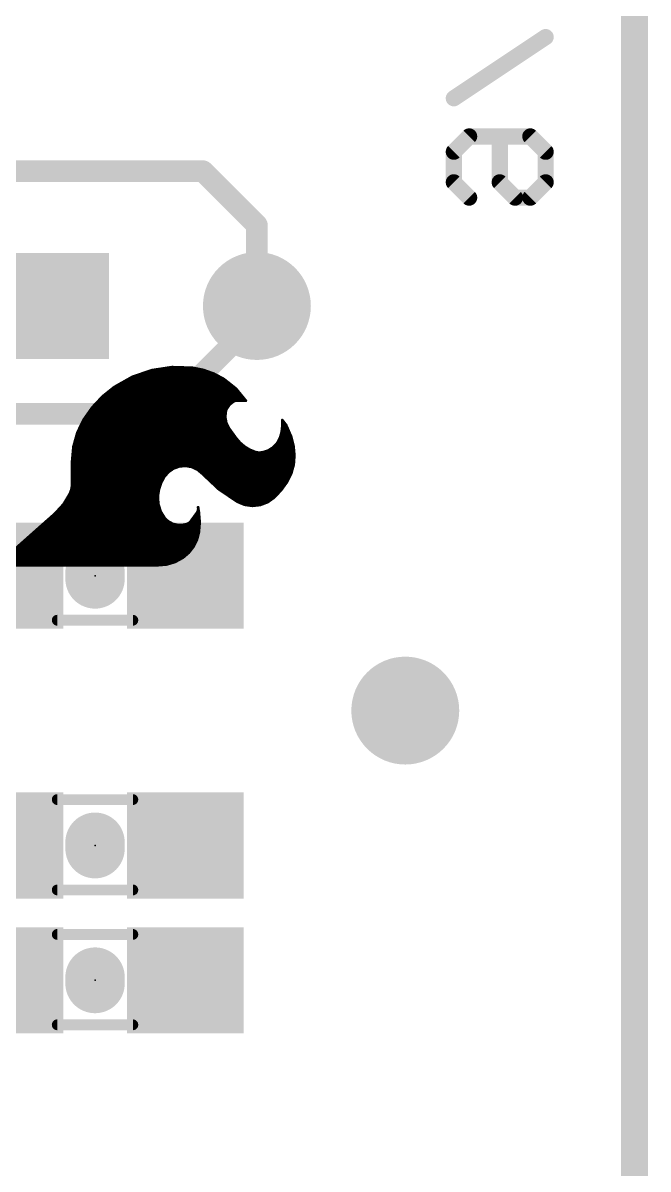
# Model space of a CAD drawing. Extents: x -3.8 to 20.4, y -39.4 to 28.1.
# Drawn here: x 14.56 to 20.45, y 7.11 to 17.91 of the extents above; entities that cross this region are included whole.
import ezdxf

# ---------------------------------------------------------------- set-up
doc = ezdxf.new("R2010")
doc.units = 0
for name, color, linetype in [('1', 12, 'CONTINUOUS'), ('16', 132, 'CONTINUOUS'), ('18', 110, 'CONTINUOUS'), ('20', 53, 'CONTINUOUS'), ('21', 41, 'CONTINUOUS'), ('22', 40, 'CONTINUOUS'), ('23', 53, 'CONTINUOUS'), ('51', 53, 'CONTINUOUS')]:
    doc.layers.add(name, color=color, linetype=linetype)

# ---------------------------------------------------------------- blocks, each defined once
blk = doc.blocks.new('RECT')
blk.add_solid([(-0.5, -0.5), (0.5, -0.5), (-0.5, 0.5), (0.5, 0.5)])
blk = doc.blocks.new('ROUNDV')
at = {"const_width": 0.5}
blk.add_lwpolyline([(0, -0.25, 1), (0, 0.25, 1), (0, -0.25)], format="xyb", dxfattribs=at)

msp = doc.modelspace()

# ---------------------------------------------------------------- linework, layer by layer
at = {"layer": '1'}
for points, const_width in [([(20.32, 27.94), (20.32, 0)], 0.254), ([(16.764, 15.24), (16.764, 15.113)], 0.2032), ([(16.764, 15.113), (15.875, 14.224)], 0.2032), ([(15.875, 14.224), (13.081, 14.224)], 0.2032)]:
    msp.add_lwpolyline(points, dxfattribs=dict(at, const_width=const_width))
at = {"layer": '1', "const_width": 0.1016}
for points in [[(16.8148, 15.24, 1), (16.7132, 15.24)], [(16.7132, 15.113, 1), (16.8148, 15.113)], [(16.7999, 15.0771, 1), (16.7281, 15.1489)], [(15.8391, 14.2599, 1), (15.9109, 14.1881)], [(15.875, 14.1732, 1), (15.875, 14.2748)]]:
    msp.add_lwpolyline(points, format="xyb", dxfattribs=at)
at = {"layer": '16'}
for points, const_width in [([(20.32, 27.94), (20.32, 0)], 0.254), ([(18.6182, 17.1961), (19.4825, 17.7723)], 0.1524), ([(18.6182, 16.6927), (18.7623, 16.8368)], 0.1524), ([(18.7623, 16.8368), (19.3385, 16.8368)], 0.1524), ([(19.0504, 16.4046), (19.0504, 16.8368)], 0.1524), ([(19.3385, 16.8368), (19.4825, 16.6927)], 0.1524), ([(18.6182, 16.4046), (18.6182, 16.6927)], 0.1524), ([(19.4825, 16.6927), (19.4825, 16.4046)], 0.1524), ([(1.27, 16.51), (16.256, 16.51)], 0.2032), ([(16.256, 16.51), (16.383, 16.383)], 0.2032), ([(16.383, 16.383), (16.764, 16.002)], 0.2032), ([(18.7623, 16.2606), (18.6182, 16.4046)], 0.1524), ([(19.1944, 16.2606), (19.0504, 16.4046)], 0.1524), ([(19.4825, 16.4046), (19.3385, 16.2606)], 0.1524), ([(19.3385, 16.2606), (19.1944, 16.2606)], 0.1524), ([(16.764, 16.002), (16.764, 15.24)], 0.2032)]:
    msp.add_lwpolyline(points, dxfattribs=dict(at, const_width=const_width))
for points, const_width in [([(19.5037, 17.7406, 1), (19.4614, 17.804)], 0.0762), ([(18.5971, 17.2278, 1), (18.6393, 17.1644)], 0.0762), ([(18.7623, 16.8749, 1), (18.7623, 16.7987)], 0.0762), ([(18.7892, 16.8098, 1), (18.7353, 16.8637)], 0.0762), ([(19.0885, 16.8368, 1), (19.0123, 16.8368)], 0.0762), ([(19.3654, 16.8637, 1), (19.3115, 16.8098)], 0.0762), ([(19.3385, 16.7987, 1), (19.3385, 16.8749)], 0.0762), ([(18.6563, 16.6927, 1), (18.5801, 16.6927)], 0.0762), ([(18.5913, 16.7197, 1), (18.6451, 16.6658)], 0.0762), ([(19.5206, 16.6927, 1), (19.4444, 16.6927)], 0.0762), ([(19.4556, 16.6658, 1), (19.5095, 16.7197)], 0.0762), ([(16.2919, 16.5459, 1), (16.2201, 16.4741)], 0.1016), ([(16.256, 16.4592, 1), (16.256, 16.5608)], 0.1016), ([(16.4189, 16.4189, 1), (16.3471, 16.3471)], 0.1016), ([(16.3471, 16.3471, 1), (16.4189, 16.4189)], 0.1016), ([(18.6451, 16.4316, 1), (18.5913, 16.3777)], 0.0762), ([(18.5801, 16.4046, 1), (18.6563, 16.4046)], 0.0762), ([(19.0773, 16.4316, 1), (19.0234, 16.3777)], 0.0762), ([(19.0123, 16.4046, 1), (19.0885, 16.4046)], 0.0762), ([(19.4444, 16.4046, 1), (19.5206, 16.4046)], 0.0762), ([(19.5095, 16.3777, 1), (19.4556, 16.4316)], 0.0762), ([(18.7353, 16.2336, 1), (18.7892, 16.2875)], 0.0762), ([(19.1944, 16.2987, 1), (19.1944, 16.2225)], 0.0762), ([(19.1675, 16.2336, 1), (19.2214, 16.2875)], 0.0762), ([(19.3115, 16.2875, 1), (19.3654, 16.2336)], 0.0762), ([(19.3385, 16.2225, 1), (19.3385, 16.2987)], 0.0762), ([(16.8148, 16.002, 1), (16.7132, 16.002)], 0.1016), ([(16.7281, 15.9661, 1), (16.7999, 16.0379)], 0.1016), ([(16.7132, 15.24, 1), (16.8148, 15.24)], 0.1016)]:
    msp.add_lwpolyline(points, format="xyb", dxfattribs=dict(at, const_width=const_width))
at = {"layer": '20', "const_width": 0.254}
msp.add_lwpolyline([(20.32, 27.94), (20.32, 0)], dxfattribs=at)
at = {"layer": '21', "const_width": 0.5588}
for points in [[(15.24, 12.7305), (15.24, 12.6695)], [(15.24, 10.1905), (15.24, 10.1295)], [(15.24, 8.9205), (15.24, 8.8595)]]:
    msp.add_lwpolyline(points, dxfattribs=at)
at = {"layer": '21', "const_width": 0.2794}
for points in [[(15.3797, 12.7305, 1), (15.1003, 12.7305)], [(15.1003, 12.6695, 1), (15.3797, 12.6695)], [(15.3797, 10.1905, 1), (15.1003, 10.1905)], [(15.1003, 10.1295, 1), (15.3797, 10.1295)], [(15.3797, 8.9205, 1), (15.1003, 8.9205)], [(15.1003, 8.8595, 1), (15.3797, 8.8595)]]:
    msp.add_lwpolyline(points, format="xyb", dxfattribs=at)
at = {"layer": '22', "const_width": 0.0254}
for points in [[(15.4229, 14.478), (15.591, 14.5727)], [(15.591, 14.5727), (15.7734, 14.6355)], [(15.6111, 14.5796), (16.4021, 14.5796)], [(15.6849, 14.605), (16.3519, 14.605)], [(15.7586, 14.6304), (16.2811, 14.6304)], [(15.7734, 14.6355), (15.9641, 14.6643)], [(15.9077, 14.6558), (16.1695, 14.6558)], [(15.9641, 14.6643), (16.1569, 14.6583)], [(16.1569, 14.6583), (16.2609, 14.6376)], [(16.2609, 14.6376), (16.3607, 14.6018)], [(16.3607, 14.6018), (16.4541, 14.5517)], [(15.3122, 14.3896), (15.4229, 14.478)], [(15.3911, 14.4526), (16.5747, 14.4526)], [(15.4229, 14.478), (16.5466, 14.478)], [(15.468, 14.5034), (16.5147, 14.5034)], [(15.5131, 14.5288), (16.4828, 14.5288)], [(15.5582, 14.5542), (16.4494, 14.5542)], [(16.4541, 14.5517), (16.5678, 14.4611)], [(16.5678, 14.4611), (16.6599, 14.3485)], [(15.215, 14.2864), (15.3122, 14.3896)], [(15.2759, 14.351), (16.6579, 14.351)], [(15.2998, 14.3764), (16.6371, 14.3764)], [(15.3275, 14.4018), (16.6163, 14.4018)], [(15.3593, 14.4272), (16.5955, 14.4272)], [(16.5565, 14.3465), (16.543, 14.3408)], [(16.571, 14.3485), (16.5565, 14.3465)], [(16.6599, 14.3485), (16.571, 14.3485)], [(15.1333, 14.1707), (15.215, 14.2864)], [(15.1889, 14.2494), (16.4716, 14.2494)], [(15.2068, 14.2748), (16.4812, 14.2748)], [(15.228, 14.3002), (16.4988, 14.3002)], [(15.2519, 14.3256), (16.5242, 14.3256)], [(16.4719, 14.2519), (16.4658, 14.1947)], [(16.4795, 14.2723), (16.4719, 14.2519)], [(16.5063, 14.3111), (16.4795, 14.2723)], [(16.543, 14.3408), (16.5063, 14.3111)], [(15.0733, 14.0477), (15.1333, 14.1707)], [(15.1221, 14.1478), (16.4744, 14.1478)], [(15.1351, 14.1732), (16.4697, 14.1732)], [(15.153, 14.1986), (16.4662, 14.1986)], [(15.1709, 14.224), (16.4689, 14.224)], [(16.4658, 14.1947), (16.4762, 14.1381)], [(16.4762, 14.1381), (16.5024, 14.0868)], [(17.0028, 14.1046), (17.0028, 14.1656)], [(17.0028, 14.1656), (17.0028, 14.1655)], [(17.0028, 14.1655), (17.0053, 14.163)], [(17.0028, 14.1478), (17.0171, 14.1478)], [(17.0053, 14.163), (17.0391, 14.1195)], [(15.0365, 13.9158), (15.0733, 14.0477)], [(15.0658, 14.0208), (16.5501, 14.0208)], [(15.0729, 14.0462), (16.5317, 14.0462)], [(15.085, 14.0716), (16.5134, 14.0716)], [(15.0974, 14.097), (16.4972, 14.097)], [(15.1097, 14.1224), (16.4842, 14.1224)], [(16.5024, 14.0868), (16.5684, 13.9954)], [(16.9824, 14.0005), (16.9969, 14.0517)], [(16.9881, 14.0208), (17.0821, 14.0208)], [(16.9953, 14.0462), (17.071, 14.0462)], [(16.9969, 14.0517), (17.0028, 14.1046)], [(16.9991, 14.0716), (17.0601, 14.0716)], [(17.0019, 14.097), (17.049, 14.097)], [(17.0028, 14.1224), (17.0369, 14.1224)], [(17.0391, 14.1195), (17.0612, 14.0691)], [(17.0612, 14.0691), (17.0764, 14.0335)], [(17.0764, 14.0335), (17.0866, 14.0106)], [(15.0241, 13.7795), (15.0365, 13.9158)], [(15.0374, 13.9192), (16.6443, 13.9192)], [(15.0445, 13.9446), (16.6146, 13.9446)], [(15.0516, 13.97), (16.5902, 13.97)], [(15.0587, 13.9954), (16.5684, 13.9954)], [(16.5684, 13.9954), (16.6048, 13.953)], [(16.6048, 13.953), (16.6472, 13.9167)], [(16.6472, 13.9167), (16.6947, 13.8874)], [(16.9162, 13.9077), (16.9554, 13.9497)], [(16.9269, 13.9192), (17.1089, 13.9192)], [(16.9506, 13.9446), (17.1031, 13.9446)], [(16.9554, 13.9497), (16.9824, 14.0005)], [(16.9662, 13.97), (17.0968, 13.97)], [(16.9797, 13.9954), (17.0904, 13.9954)], [(17.0866, 14.0106), (17.1086, 13.9229)], [(17.1086, 13.9229), (17.1171, 13.8328)], [(15.0276, 13.8176), (17.1159, 13.8176)], [(15.0299, 13.843), (17.1161, 13.843)], [(15.0322, 13.8684), (16.7402, 13.8684)], [(15.0345, 13.8938), (16.6843, 13.8938)], [(16.6947, 13.8874), (16.7462, 13.8659)], [(16.7462, 13.8659), (16.7789, 13.8594)], [(16.7789, 13.8594), (16.8123, 13.8608)], [(16.8123, 13.8608), (16.8673, 13.8774)], [(16.8375, 13.8684), (17.1137, 13.8684)], [(16.8673, 13.8774), (16.9162, 13.9077)], [(16.8937, 13.8938), (17.1113, 13.8938)], [(17.1171, 13.8328), (17.1105, 13.7459)], [(15.0241, 13.5509), (15.0241, 13.7795)], [(15.0241, 13.7668), (17.1121, 13.7668)], [(15.0241, 13.7414), (17.1092, 13.7414)], [(15.0241, 13.716), (15.9959, 13.716)], [(15.0253, 13.7922), (17.114, 13.7922)], [(15.98, 13.7104), (15.9313, 13.677)], [(16.0357, 13.73), (15.98, 13.7104)], [(16.0946, 13.7346), (16.0357, 13.73)], [(16.1527, 13.7239), (16.0946, 13.7346)], [(16.206, 13.6984), (16.1527, 13.7239)], [(16.1691, 13.716), (17.1022, 13.716)], [(16.2509, 13.6601), (16.206, 13.6984)], [(17.1105, 13.7459), (17.0873, 13.6619)], [(15.0241, 13.6906), (15.9511, 13.6906)], [(15.0241, 13.6652), (15.9211, 13.6652)], [(15.0241, 13.6398), (15.8993, 13.6398)], [(15.0241, 13.6144), (15.8832, 13.6144)], [(15.0241, 13.589), (15.8695, 13.589)], [(15.8928, 13.6322), (15.8624, 13.5758)], [(15.9313, 13.677), (15.8928, 13.6322)], [(16.2151, 13.6906), (17.0952, 13.6906)], [(16.2449, 13.6652), (17.0882, 13.6652)], [(16.4053, 13.5146), (16.2509, 13.6601)], [(16.2724, 13.6398), (17.0763, 13.6398)], [(16.2994, 13.6144), (17.0637, 13.6144)], [(16.3263, 13.589), (17.051, 13.589)], [(17.0873, 13.6619), (17.0485, 13.5839)], [(15.0038, 13.4747), (15.0173, 13.5119)], [(15.0084, 13.4874), (15.8375, 13.4874)], [(15.0173, 13.5119), (15.0241, 13.5509)], [(15.0174, 13.5128), (15.8415, 13.5128)], [(15.0219, 13.5382), (15.8497, 13.5382)], [(15.0241, 13.5636), (15.8583, 13.5636)], [(15.8419, 13.5151), (15.8318, 13.4518)], [(15.8624, 13.5758), (15.8419, 13.5151)], [(16.3533, 13.5636), (17.0339, 13.5636)], [(16.3803, 13.5382), (17.0155, 13.5382)], [(16.5811, 13.396), (16.4053, 13.5146)], [(16.408, 13.5128), (16.9972, 13.5128)], [(16.4456, 13.4874), (16.9747, 13.4874)], [(16.9925, 13.5062), (16.9266, 13.4366)], [(17.0485, 13.5839), (16.9925, 13.5062)], [(14.8641, 13.2867), (14.9436, 13.3735)], [(14.9436, 13.3735), (15.0038, 13.4747)], [(14.9509, 13.3858), (15.8351, 13.3858)], [(14.966, 13.4112), (15.8338, 13.4112)], [(14.9811, 13.4366), (15.8326, 13.4366)], [(14.9962, 13.462), (15.8334, 13.462)], [(15.8318, 13.4518), (15.8355, 13.3778)], [(15.8355, 13.3778), (15.8571, 13.307)], [(16.4833, 13.462), (16.9506, 13.462)], [(16.5209, 13.4366), (16.9266, 13.4366)], [(16.5586, 13.4112), (16.8911, 13.4112)], [(16.6498, 13.368), (16.5811, 13.396)], [(16.6062, 13.3858), (16.8464, 13.3858)], [(16.8662, 13.3935), (16.797, 13.3667)], [(16.9266, 13.4366), (16.8662, 13.3935)], [(14.3154, 12.7991), (14.8641, 13.2867)], [(14.8613, 13.2842), (15.8708, 13.2842)], [(14.8851, 13.3096), (15.8563, 13.3096)], [(14.9084, 13.335), (15.8485, 13.335)], [(14.9316, 13.3604), (15.8408, 13.3604)], [(15.8571, 13.307), (15.8953, 13.2436)], [(16.1392, 13.2105), (16.2001, 13.2944)], [(16.1927, 13.2842), (16.2189, 13.2842)], [(16.2001, 13.2944), (16.2085, 13.3101)], [(16.2083, 13.3096), (16.2159, 13.3096)], [(16.2085, 13.3101), (16.212, 13.3275)], [(16.2103, 13.3452), (16.2179, 13.2969)], [(16.212, 13.3275), (16.2103, 13.3452)], [(16.2113, 13.335), (16.2119, 13.335)], [(16.2179, 13.2969), (16.2252, 13.2029)], [(16.7233, 13.3581), (16.6498, 13.368)], [(16.7062, 13.3604), (16.7432, 13.3604)], [(16.797, 13.3667), (16.7233, 13.3581)], [(14.7184, 13.1572), (16.2217, 13.1572)], [(14.747, 13.1826), (15.997, 13.1826)], [(14.7755, 13.208), (15.9344, 13.208)], [(14.8041, 13.2334), (15.906, 13.2334)], [(14.8327, 13.2588), (15.8861, 13.2588)], [(15.8953, 13.2436), (15.9306, 13.2099)], [(15.9306, 13.2099), (15.9741, 13.1877)], [(15.9741, 13.1877), (16.0186, 13.1778)], [(16.0186, 13.1778), (16.0642, 13.1778)], [(16.0642, 13.1778), (16.1087, 13.1877)], [(16.0858, 13.1826), (16.2237, 13.1826)], [(16.1087, 13.1877), (16.1258, 13.1967)], [(16.1258, 13.1967), (16.1392, 13.2105)], [(16.1368, 13.208), (16.2248, 13.208)], [(16.1558, 13.2334), (16.2229, 13.2334)], [(16.1743, 13.2588), (16.2209, 13.2588)], [(16.2252, 13.2029), (16.2179, 13.1089)], [(14.604, 13.0556), (16.2039, 13.0556)], [(14.6326, 13.081), (16.2106, 13.081)], [(14.6612, 13.1064), (16.2172, 13.1064)], [(14.6898, 13.1318), (16.2197, 13.1318)], [(16.2179, 13.1089), (16.1995, 13.039)], [(14.4897, 12.954), (16.1517, 12.954)], [(14.5183, 12.9794), (16.17, 12.9794)], [(14.5469, 13.0048), (16.1826, 13.0048)], [(14.5755, 13.0302), (16.1951, 13.0302)], [(16.1674, 12.9742), (16.123, 12.9172)], [(16.1995, 13.039), (16.1674, 12.9742)], [(14.3754, 12.8524), (16.0355, 12.8524)], [(14.404, 12.8778), (16.0769, 12.8778)], [(14.4325, 12.9032), (16.1066, 12.9032)], [(14.4611, 12.9286), (16.1319, 12.9286)], [(16.068, 12.8702), (15.9948, 12.8301)], [(16.123, 12.9172), (16.068, 12.8702)], [(15.8318, 12.7991), (14.3154, 12.7991)], [(14.3182, 12.8016), (15.8617, 12.8016)], [(14.3468, 12.827), (15.9845, 12.827)], [(15.9149, 12.8061), (15.8318, 12.7991)], [(15.9948, 12.8301), (15.9149, 12.8061)]]:
    msp.add_lwpolyline(points, dxfattribs=at)
at = {"layer": '22', "const_width": 0.0127}
for points in [[(15.5889, 14.5787, 1), (15.593, 14.5667)], [(15.5941, 14.5671, 1), (15.5879, 14.5782)], [(15.6111, 14.586, 1), (15.6111, 14.5733)], [(15.6849, 14.6113, 1), (15.6849, 14.5987)], [(15.7586, 14.6367, 1), (15.7586, 14.6241)], [(15.7724, 14.6418, 1), (15.7743, 14.6292)], [(15.7754, 14.6295, 1), (15.7713, 14.6415)], [(15.9077, 14.6622, 1), (15.9077, 14.6495)], [(15.9643, 14.6707, 1), (15.9639, 14.658)], [(15.965, 14.6581, 1), (15.9631, 14.6706)], [(16.1581, 14.6645, 1), (16.1557, 14.6521)], [(16.1567, 14.652, 1), (16.1571, 14.6646)], [(16.1695, 14.6495, 1), (16.1695, 14.6622)], [(16.263, 14.6436, 1), (16.2587, 14.6317)], [(16.2596, 14.6314, 1), (16.2621, 14.6439)], [(16.2811, 14.6241, 1), (16.2811, 14.6367)], [(16.3519, 14.5987, 1), (16.3519, 14.6113)], [(16.3637, 14.6074, 1), (16.3577, 14.5962)], [(16.3585, 14.5959, 1), (16.3628, 14.6078)], [(16.4021, 14.5733, 1), (16.4021, 14.586)], [(15.3911, 14.4589, 1), (15.3911, 14.4463)], [(15.4229, 14.4844, 1), (15.4229, 14.4717)], [(15.4198, 14.4835, 1), (15.426, 14.4725)], [(15.4269, 14.473, 1), (15.4189, 14.483)], [(15.468, 14.5098, 1), (15.468, 14.4971)], [(15.5131, 14.5351, 1), (15.5131, 14.5225)], [(15.5582, 14.5606, 1), (15.5582, 14.5479)], [(16.4581, 14.5567, 1), (16.4501, 14.5467)], [(16.4494, 14.5479, 1), (16.4494, 14.5606)], [(16.4511, 14.5461, 1), (16.4571, 14.5573)], [(16.4828, 14.5225, 1), (16.4828, 14.5351)], [(16.5147, 14.4971, 1), (16.5147, 14.5098)], [(16.5466, 14.4717, 1), (16.5466, 14.4844)], [(16.5727, 14.4651, 1), (16.5629, 14.457)], [(16.5639, 14.4561, 1), (16.5718, 14.466)], [(16.5747, 14.4463, 1), (16.5747, 14.4589)], [(15.2759, 14.3574, 1), (15.2759, 14.3447)], [(15.2998, 14.3827, 1), (15.2998, 14.3701)], [(15.3082, 14.3945, 1), (15.3162, 14.3846)], [(15.3168, 14.3852, 1), (15.3076, 14.3939)], [(15.3275, 14.4082, 1), (15.3275, 14.3955)], [(15.3593, 14.4336, 1), (15.3593, 14.4209)], [(16.5556, 14.3528, 1), (16.5573, 14.3402)], [(16.559, 14.3407, 1), (16.554, 14.3524)], [(16.571, 14.3549, 1), (16.571, 14.3422)], [(16.5719, 14.3422, 1), (16.5701, 14.3548)], [(16.5955, 14.4209, 1), (16.5955, 14.4336)], [(16.6163, 14.3955, 1), (16.6163, 14.4082)], [(16.6371, 14.3701, 1), (16.6371, 14.3827)], [(16.655, 14.3445, 1), (16.6648, 14.3525)], [(16.6579, 14.3447, 1), (16.6579, 14.3574)], [(16.6599, 14.3422, 1), (16.6599, 14.3549)], [(15.1889, 14.2558, 1), (15.1889, 14.2431)], [(15.2068, 14.2812, 1), (15.2068, 14.2685)], [(15.2104, 14.2908, 1), (15.2197, 14.2821)], [(15.2202, 14.2828, 1), (15.2098, 14.2901)], [(15.228, 14.3065, 1), (15.228, 14.2939)], [(15.2519, 14.332, 1), (15.2519, 14.3193)], [(16.4782, 14.2512, 1), (16.4656, 14.2526)], [(16.4659, 14.2541, 1), (16.4779, 14.2497)], [(16.4716, 14.2431, 1), (16.4716, 14.2558)], [(16.4743, 14.2759, 1), (16.4847, 14.2687)], [(16.4855, 14.2701, 1), (16.4735, 14.2745)], [(16.4812, 14.2685, 1), (16.4812, 14.2812)], [(16.4988, 14.2939, 1), (16.4988, 14.3065)], [(16.5023, 14.3161, 1), (16.5103, 14.3062)], [(16.5115, 14.3075, 1), (16.5011, 14.3147)], [(16.5242, 14.3193, 1), (16.5242, 14.332)], [(16.5405, 14.3466, 1), (16.5455, 14.335)], [(16.547, 14.3359, 1), (16.539, 14.3457)], [(15.1221, 14.1541, 1), (15.1221, 14.1415)], [(15.1281, 14.1744, 1), (15.1385, 14.167)], [(15.139, 14.1679, 1), (15.1276, 14.1735)], [(15.1351, 14.1796, 1), (15.1351, 14.1669)], [(15.153, 14.205, 1), (15.153, 14.1923)], [(15.1709, 14.2303, 1), (15.1709, 14.2177)], [(16.472, 14.1958, 1), (16.4595, 14.1935)], [(16.4594, 14.1953, 1), (16.4721, 14.194)], [(16.4662, 14.1923, 1), (16.4662, 14.205)], [(16.4689, 14.2177, 1), (16.4689, 14.2303)], [(16.4697, 14.1669, 1), (16.4697, 14.1796)], [(16.4819, 14.141, 1), (16.4706, 14.1352)], [(16.47, 14.1369, 1), (16.4825, 14.1392)], [(16.4744, 14.1415, 1), (16.4744, 14.1541)], [(17.0092, 14.1656, 1), (16.9964, 14.1656)], [(17.0092, 14.1656, 1), (16.9964, 14.1656)], [(17.0073, 14.17, 1), (16.9983, 14.161)], [(16.9964, 14.1655, 1), (17.0092, 14.1655)], [(17.0028, 14.1541, 1), (17.0028, 14.1415)], [(17.0103, 14.1669, 1), (17.0003, 14.1591)], [(17.0008, 14.1585, 1), (17.0098, 14.1675)], [(17.0171, 14.1415, 1), (17.0171, 14.1541)], [(15.0658, 14.0272, 1), (15.0658, 14.0145)], [(15.0729, 14.0526, 1), (15.0729, 14.0399)], [(15.0676, 14.0504, 1), (15.079, 14.0449)], [(15.0794, 14.046, 1), (15.0672, 14.0494)], [(15.085, 14.0779, 1), (15.085, 14.0653)], [(15.0974, 14.1034, 1), (15.0974, 14.0907)], [(15.1097, 14.1288, 1), (15.1097, 14.1161)], [(16.4842, 14.1161, 1), (16.4842, 14.1288)], [(16.5075, 14.0905, 1), (16.4973, 14.0831)], [(16.4967, 14.0839, 1), (16.5081, 14.0897)], [(16.4972, 14.0907, 1), (16.4972, 14.1034)], [(16.5134, 14.0653, 1), (16.5134, 14.0779)], [(16.5317, 14.0399, 1), (16.5317, 14.0526)], [(16.5501, 14.0145, 1), (16.5501, 14.0272)], [(16.9881, 14.0272, 1), (16.9881, 14.0145)], [(16.9953, 14.0526, 1), (16.9953, 14.0399)], [(16.9906, 14.0524, 1), (17.0032, 14.051)], [(17.003, 14.05, 1), (16.9908, 14.0534)], [(16.9991, 14.0779, 1), (16.9991, 14.0653)], [(17.0019, 14.1034, 1), (17.0019, 14.0907)], [(17.0028, 14.1288, 1), (17.0028, 14.1161)], [(17.0091, 14.1039, 1), (16.9965, 14.1053)], [(16.9964, 14.1046, 1), (17.0092, 14.1046)], [(17.0449, 14.1221, 1), (17.0333, 14.117)], [(17.0341, 14.1156, 1), (17.0441, 14.1234)], [(17.0369, 14.1161, 1), (17.0369, 14.1288)], [(17.049, 14.0907, 1), (17.049, 14.1034)], [(17.067, 14.0716, 1), (17.0554, 14.0666)], [(17.0554, 14.0666, 1), (17.067, 14.0716)], [(17.0601, 14.0653, 1), (17.0601, 14.0779)], [(17.0822, 14.0361, 1), (17.0706, 14.0309)], [(17.0706, 14.031, 1), (17.0822, 14.036)], [(17.071, 14.0399, 1), (17.071, 14.0526)], [(17.0821, 14.0145, 1), (17.0821, 14.0272)], [(15.0304, 13.9175, 1), (15.0426, 13.9141)], [(15.0428, 13.9152, 1), (15.0302, 13.9164)], [(15.0374, 13.9255, 1), (15.0374, 13.9129)], [(15.0445, 13.951, 1), (15.0445, 13.9383)], [(15.0516, 13.9764, 1), (15.0516, 13.9637)], [(15.0587, 14.0017, 1), (15.0587, 13.9891)], [(16.5732, 13.9995, 1), (16.5636, 13.9913)], [(16.5633, 13.9917, 1), (16.5735, 13.9991)], [(16.5684, 13.9891, 1), (16.5684, 14.0017)], [(16.5902, 13.9637, 1), (16.5902, 13.9764)], [(16.6089, 13.9579, 1), (16.6007, 13.9482)], [(16.6, 13.9489, 1), (16.6096, 13.9572)], [(16.6146, 13.9383, 1), (16.6146, 13.951)], [(16.6505, 13.9221, 1), (16.6439, 13.9113)], [(16.6431, 13.9119, 1), (16.6513, 13.9215)], [(16.6443, 13.9129, 1), (16.6443, 13.9255)], [(16.9269, 13.9255, 1), (16.9269, 13.9129)], [(16.9506, 13.951, 1), (16.9506, 13.9383)], [(16.9498, 13.9527, 1), (16.961, 13.9468)], [(16.9601, 13.9454, 1), (16.9508, 13.9541)], [(16.9662, 13.9764, 1), (16.9662, 13.9637)], [(16.9797, 14.0017, 1), (16.9797, 13.9891)], [(16.9763, 14.0022, 1), (16.9885, 13.9988)], [(16.988, 13.9975, 1), (16.9768, 14.0035)], [(17.0928, 14.0121, 1), (17.0804, 14.0091)], [(17.0808, 14.008, 1), (17.0924, 14.0132)], [(17.0904, 13.9891, 1), (17.0904, 14.0017)], [(17.0968, 13.9637, 1), (17.0968, 13.9764)], [(17.1149, 13.9235, 1), (17.1022, 13.9222)], [(17.1024, 13.9213, 1), (17.1147, 13.9244)], [(17.1031, 13.9383, 1), (17.1031, 13.951)], [(17.1089, 13.9129, 1), (17.1089, 13.9255)], [(15.0276, 13.8239, 1), (15.0276, 13.8113)], [(15.0299, 13.8493, 1), (15.0299, 13.8367)], [(15.0322, 13.8748, 1), (15.0322, 13.8621)], [(15.0345, 13.9002, 1), (15.0345, 13.8875)], [(16.6843, 13.8875, 1), (16.6843, 13.9002)], [(16.6971, 13.8932, 1), (16.6922, 13.8815)], [(16.6914, 13.882, 1), (16.698, 13.8928)], [(16.7474, 13.8721, 1), (16.745, 13.8597)], [(16.7402, 13.8621, 1), (16.7402, 13.8748)], [(16.7438, 13.86, 1), (16.7486, 13.8718)], [(16.7787, 13.8657, 1), (16.7792, 13.853)], [(16.7777, 13.8532, 1), (16.7802, 13.8656)], [(16.8105, 13.8669, 1), (16.8141, 13.8547)], [(16.8126, 13.8545, 1), (16.812, 13.8671)], [(16.8375, 13.8748, 1), (16.8375, 13.8621)], [(16.864, 13.8828, 1), (16.8707, 13.872)], [(16.8692, 13.8713, 1), (16.8655, 13.8835)], [(16.8937, 13.9002, 1), (16.8937, 13.8875)], [(16.9115, 13.9121, 1), (16.9208, 13.9034)], [(16.9195, 13.9024, 1), (16.9128, 13.9131)], [(17.1234, 13.8323, 1), (17.1108, 13.8333)], [(17.1108, 13.8322, 1), (17.1234, 13.8334)], [(17.1113, 13.8875, 1), (17.1113, 13.9002)], [(17.1137, 13.8621, 1), (17.1137, 13.8748)], [(17.1159, 13.8113, 1), (17.1159, 13.8239)], [(17.1161, 13.8367, 1), (17.1161, 13.8493)], [(15.0305, 13.7795, 1), (15.0178, 13.7795)], [(15.0178, 13.7801, 1), (15.0304, 13.7789)], [(15.0241, 13.7224, 1), (15.0241, 13.7097)], [(15.0241, 13.7731, 1), (15.0241, 13.7605)], [(15.0241, 13.7477, 1), (15.0241, 13.7351)], [(15.0253, 13.7986, 1), (15.0253, 13.7859)], [(15.9779, 13.7164, 1), (15.9821, 13.7044)], [(15.9836, 13.7052, 1), (15.9764, 13.7156)], [(15.9959, 13.7097, 1), (15.9959, 13.7224)], [(16.0352, 13.7364, 1), (16.0362, 13.7237)], [(16.0378, 13.7241, 1), (16.0336, 13.736)], [(16.0957, 13.7409, 1), (16.0934, 13.7284)], [(16.0951, 13.7283, 1), (16.0941, 13.741)], [(16.1554, 13.7296, 1), (16.1499, 13.7181)], [(16.1515, 13.7176, 1), (16.1538, 13.7301)], [(16.1691, 13.7224, 1), (16.1691, 13.7097)], [(16.2101, 13.7033, 1), (16.2018, 13.6936)], [(16.2032, 13.6927, 1), (16.2087, 13.7042)], [(17.1022, 13.7097, 1), (17.1022, 13.7224)], [(17.1041, 13.7464, 1), (17.1168, 13.7454)], [(17.1166, 13.7442, 1), (17.1044, 13.7476)], [(17.1092, 13.7351, 1), (17.1092, 13.7477)], [(17.1121, 13.7605, 1), (17.1121, 13.7731)], [(17.114, 13.7859, 1), (17.114, 13.7986)], [(15.0241, 13.6462, 1), (15.0241, 13.6335)], [(15.0241, 13.6969, 1), (15.0241, 13.6843)], [(15.0241, 13.6715, 1), (15.0241, 13.6589)], [(15.0241, 13.6207, 1), (15.0241, 13.6081)], [(15.0241, 13.5953, 1), (15.0241, 13.5827)], [(15.8695, 13.5827, 1), (15.8695, 13.5953)], [(15.8832, 13.6081, 1), (15.8832, 13.6207)], [(15.888, 13.6363, 1), (15.8976, 13.6281)], [(15.8984, 13.6292, 1), (15.8872, 13.6352)], [(15.8993, 13.6335, 1), (15.8993, 13.6462)], [(15.9211, 13.6589, 1), (15.9211, 13.6715)], [(15.9277, 13.6823, 1), (15.9348, 13.6718)], [(15.9361, 13.6729, 1), (15.9264, 13.6812)], [(15.9511, 13.6843, 1), (15.9511, 13.6969)], [(16.2151, 13.6969, 1), (16.2151, 13.6843)], [(16.2449, 13.6715, 1), (16.2449, 13.6589)], [(16.2553, 13.6647, 1), (16.2465, 13.6555)], [(16.2468, 13.6553, 1), (16.255, 13.6649)], [(16.2724, 13.6462, 1), (16.2724, 13.6335)], [(16.2994, 13.6207, 1), (16.2994, 13.6081)], [(16.3263, 13.5953, 1), (16.3263, 13.5827)], [(17.051, 13.5827, 1), (17.051, 13.5953)], [(17.0637, 13.6081, 1), (17.0637, 13.6207)], [(17.0763, 13.6335, 1), (17.0763, 13.6462)], [(17.0812, 13.6636, 1), (17.0934, 13.6602)], [(17.093, 13.6591, 1), (17.0816, 13.6647)], [(17.0882, 13.6589, 1), (17.0882, 13.6715)], [(17.0952, 13.6843, 1), (17.0952, 13.6969)], [(15.0084, 13.4938, 1), (15.0084, 13.4811)], [(15.011, 13.513, 1), (15.0235, 13.5108)], [(15.0174, 13.5191, 1), (15.0174, 13.5065)], [(15.0232, 13.5098, 1), (15.0113, 13.5141)], [(15.0219, 13.5445, 1), (15.0219, 13.5319)], [(15.0241, 13.57, 1), (15.0241, 13.5573)], [(15.0178, 13.5509, 1), (15.0305, 13.5509)], [(15.0304, 13.5498, 1), (15.0178, 13.552)], [(15.8359, 13.5171, 1), (15.8479, 13.5131)], [(15.8481, 13.5141, 1), (15.8356, 13.5161)], [(15.8375, 13.4811, 1), (15.8375, 13.4938)], [(15.8415, 13.5065, 1), (15.8415, 13.5191)], [(15.8497, 13.5319, 1), (15.8497, 13.5445)], [(15.8568, 13.5788, 1), (15.868, 13.5728)], [(15.8684, 13.5738, 1), (15.8564, 13.5778)], [(15.8583, 13.5573, 1), (15.8583, 13.57)], [(16.3533, 13.57, 1), (16.3533, 13.5573)], [(16.3803, 13.5445, 1), (16.3803, 13.5319)], [(16.4088, 13.5199, 1), (16.4017, 13.5094)], [(16.4009, 13.51, 1), (16.4096, 13.5192)], [(16.408, 13.5191, 1), (16.408, 13.5065)], [(16.4456, 13.4938, 1), (16.4456, 13.4811)], [(16.9747, 13.4811, 1), (16.9747, 13.4938)], [(16.9873, 13.5099, 1), (16.9976, 13.5025)], [(16.9971, 13.5018, 1), (16.9878, 13.5106)], [(16.9972, 13.5065, 1), (16.9972, 13.5191)], [(17.0155, 13.5319, 1), (17.0155, 13.5445)], [(17.0339, 13.5573, 1), (17.0339, 13.57)], [(17.0428, 13.5867, 1), (17.0542, 13.5811)], [(17.0537, 13.5802, 1), (17.0433, 13.5876)], [(14.9483, 13.3692, 1), (14.9389, 13.3778)], [(14.9509, 13.3922, 1), (14.9509, 13.3795)], [(14.966, 13.4176, 1), (14.966, 13.4049)], [(14.9811, 13.4429, 1), (14.9811, 13.4303)], [(14.9962, 13.4684, 1), (14.9962, 13.4557)], [(14.9978, 13.4769, 1), (15.0098, 13.4725)], [(15.0093, 13.4715, 1), (14.9983, 13.4779)], [(15.8381, 13.4521, 1), (15.8255, 13.4515)], [(15.8255, 13.4528, 1), (15.8381, 13.4508)], [(15.8415, 13.3797, 1), (15.8294, 13.376)], [(15.8291, 13.3775, 1), (15.8418, 13.3782)], [(15.8326, 13.4303, 1), (15.8326, 13.4429)], [(15.8334, 13.4557, 1), (15.8334, 13.4684)], [(15.8338, 13.4049, 1), (15.8338, 13.4176)], [(15.8351, 13.3795, 1), (15.8351, 13.3922)], [(16.4833, 13.4684, 1), (16.4833, 13.4557)], [(16.5209, 13.4429, 1), (16.5209, 13.4303)], [(16.5586, 13.4176, 1), (16.5586, 13.4049)], [(16.5835, 13.4019, 1), (16.5787, 13.3901)], [(16.5775, 13.3907, 1), (16.5847, 13.4013)], [(16.6062, 13.3922, 1), (16.6062, 13.3795)], [(16.8464, 13.3795, 1), (16.8464, 13.3922)], [(16.8625, 13.3986, 1), (16.8699, 13.3883)], [(16.8685, 13.3875, 1), (16.8639, 13.3994)], [(16.8911, 13.4049, 1), (16.8911, 13.4176)], [(16.922, 13.441, 1), (16.9312, 13.4322)], [(16.9303, 13.4314, 1), (16.9229, 13.4418)], [(16.9266, 13.4303, 1), (16.9266, 13.4429)], [(16.9506, 13.4557, 1), (16.9506, 13.4684)], [(14.8613, 13.2905, 1), (14.8613, 13.2779)], [(14.8594, 13.291, 1), (14.8688, 13.2824)], [(14.8683, 13.282, 1), (14.8599, 13.2914)], [(14.8851, 13.316, 1), (14.8851, 13.3033)], [(14.9084, 13.3414, 1), (14.9084, 13.3287)], [(14.9316, 13.3667, 1), (14.9316, 13.3541)], [(14.9382, 13.3768, 1), (14.9491, 13.3703)], [(15.8408, 13.3541, 1), (15.8408, 13.3667)], [(15.8485, 13.3287, 1), (15.8485, 13.3414)], [(15.8625, 13.3103, 1), (15.8516, 13.3037)], [(15.851, 13.3052, 1), (15.8632, 13.3089)], [(15.8563, 13.3033, 1), (15.8563, 13.316)], [(15.8708, 13.2779, 1), (15.8708, 13.2905)], [(16.1927, 13.2905, 1), (16.1927, 13.2779)], [(16.1945, 13.2974, 1), (16.2057, 13.2914)], [(16.2052, 13.2907, 1), (16.195, 13.2981)], [(16.2083, 13.316, 1), (16.2083, 13.3033)], [(16.2023, 13.3113, 1), (16.2147, 13.3088)], [(16.2141, 13.3071, 1), (16.2029, 13.3131)], [(16.2166, 13.3462, 1), (16.204, 13.3442)], [(16.2166, 13.3458, 1), (16.204, 13.3446)], [(16.2113, 13.3414, 1), (16.2113, 13.3287)], [(16.2057, 13.3269, 1), (16.2183, 13.3281)], [(16.2182, 13.3262, 1), (16.2058, 13.3288)], [(16.2242, 13.2974, 1), (16.2116, 13.2964)], [(16.2116, 13.2959, 1), (16.2242, 13.2979)], [(16.2119, 13.3287, 1), (16.2119, 13.3414)], [(16.2159, 13.3033, 1), (16.2159, 13.316)], [(16.2189, 13.2779, 1), (16.2189, 13.2905)], [(16.6507, 13.3743, 1), (16.649, 13.3617)], [(16.6474, 13.3622, 1), (16.6522, 13.3739)], [(16.7062, 13.3667, 1), (16.7062, 13.3541)], [(16.7226, 13.3644, 1), (16.7241, 13.3518)], [(16.7225, 13.3518, 1), (16.7242, 13.3644)], [(16.7432, 13.3541, 1), (16.7432, 13.3667)], [(16.7947, 13.3727, 1), (16.7993, 13.3608)], [(16.7978, 13.3604, 1), (16.7963, 13.373)], [(14.7184, 13.1636, 1), (14.7184, 13.1509)], [(14.747, 13.189, 1), (14.747, 13.1763)], [(14.7755, 13.2143, 1), (14.7755, 13.2017)], [(14.8041, 13.2398, 1), (14.8041, 13.2271)], [(14.8327, 13.2652, 1), (14.8327, 13.2525)], [(15.8861, 13.2525, 1), (15.8861, 13.2652)], [(15.8997, 13.2482, 1), (15.8909, 13.239)], [(15.8899, 13.2403, 1), (15.9007, 13.2469)], [(15.906, 13.2271, 1), (15.906, 13.2398)], [(15.9335, 13.2156, 1), (15.9278, 13.2043)], [(15.9263, 13.2053, 1), (15.935, 13.2145)], [(15.9344, 13.2017, 1), (15.9344, 13.2143)], [(15.9755, 13.1939, 1), (15.9727, 13.1815)], [(15.9712, 13.182, 1), (15.977, 13.1934)], [(15.997, 13.1763, 1), (15.997, 13.189)], [(16.0186, 13.1841, 1), (16.0186, 13.1714)], [(16.0172, 13.1716, 1), (16.02, 13.184)], [(16.0628, 13.184, 1), (16.0656, 13.1716)], [(16.0642, 13.1714, 1), (16.0642, 13.1841)], [(16.0858, 13.189, 1), (16.0858, 13.1763)], [(16.1057, 13.1933, 1), (16.1117, 13.1821)], [(16.1101, 13.1815, 1), (16.1073, 13.1939)], [(16.1212, 13.2011, 1), (16.1303, 13.1923)], [(16.1287, 13.1911, 1), (16.1228, 13.2023)], [(16.1368, 13.2143, 1), (16.1368, 13.2017)], [(16.1341, 13.2142, 1), (16.1443, 13.2068)], [(16.1437, 13.2061, 1), (16.1347, 13.2149)], [(16.1558, 13.2398, 1), (16.1558, 13.2271)], [(16.1743, 13.2652, 1), (16.1743, 13.2525)], [(16.2316, 13.2024, 1), (16.2189, 13.2034)], [(16.2189, 13.2024, 1), (16.2316, 13.2034)], [(16.2209, 13.2525, 1), (16.2209, 13.2652)], [(16.2217, 13.1509, 1), (16.2217, 13.1636)], [(16.2229, 13.2271, 1), (16.2229, 13.2398)], [(16.2237, 13.1763, 1), (16.2237, 13.189)], [(16.2248, 13.2017, 1), (16.2248, 13.2143)], [(14.604, 13.0619, 1), (14.604, 13.0493)], [(14.6326, 13.0874, 1), (14.6326, 13.0747)], [(14.6612, 13.1128, 1), (14.6612, 13.1001)], [(14.6898, 13.1381, 1), (14.6898, 13.1255)], [(16.2039, 13.0493, 1), (16.2039, 13.0619)], [(16.2106, 13.0747, 1), (16.2106, 13.0874)], [(16.2116, 13.1094, 1), (16.2242, 13.1084)], [(16.224, 13.1073, 1), (16.2118, 13.1105)], [(16.2172, 13.1001, 1), (16.2172, 13.1128)], [(16.2197, 13.1255, 1), (16.2197, 13.1381)], [(14.5755, 13.0366, 1), (14.5755, 13.0239)], [(16.1517, 12.9477, 1), (16.1517, 12.9604)], [(16.1617, 12.977, 1), (16.1731, 12.9714)], [(16.1724, 12.9703, 1), (16.1624, 12.9781)], [(16.17, 12.9731, 1), (16.17, 12.9857)], [(16.1826, 12.9985, 1), (16.1826, 13.0112)], [(16.1933, 13.0406, 1), (16.2056, 13.0374)], [(16.2052, 13.0362, 1), (16.1938, 13.0418)], [(16.1951, 13.0239, 1), (16.1951, 13.0366)], [(16.0355, 12.8461, 1), (16.0355, 12.8588)], [(16.0639, 12.875, 1), (16.0721, 12.8654)], [(16.0711, 12.8646, 1), (16.0649, 12.8758)], [(16.0769, 12.8715, 1), (16.0769, 12.8841)], [(16.1066, 12.8969, 1), (16.1066, 12.9095)], [(16.118, 12.9211, 1), (16.128, 12.9133)], [(16.1271, 12.9123, 1), (16.1189, 12.922)], [(16.1319, 12.9223, 1), (16.1319, 12.935)], [(15.8313, 12.8054, 1), (15.8323, 12.7928)], [(15.8318, 12.7928, 1), (15.8318, 12.8055)], [(15.8617, 12.7953, 1), (15.8617, 12.8079)], [(15.9131, 12.8121, 1), (15.9168, 12.8)], [(15.9155, 12.7997, 1), (15.9144, 12.8124)], [(15.9845, 12.8207, 1), (15.9845, 12.8333)], [(15.9918, 12.8357, 1), (15.9979, 12.8245)], [(15.9967, 12.824, 1), (15.993, 12.8362)]]:
    msp.add_lwpolyline(points, format="xyb", dxfattribs=at)
at = {"layer": '23'}
for p in [(15.24, 12.7), (15.24, 10.16), (15.24, 8.89)]:
    msp.add_point(p, dxfattribs=at)
at = {"layer": '51', "const_width": 0.1016}
for points in [[(14.884, 13.132), (15.596, 13.132)], [(14.884, 12.281), (15.596, 12.281)], [(14.884, 10.592), (15.596, 10.592)], [(14.884, 9.741), (15.596, 9.741)], [(14.884, 9.322), (15.596, 9.322)], [(14.884, 8.471), (15.596, 8.471)]]:
    msp.add_lwpolyline(points, dxfattribs=at)
at = {"layer": '51', "const_width": 0.0508}
for points in [[(14.884, 13.1574, 1), (14.884, 13.1066)], [(15.596, 13.1066, 1), (15.596, 13.1574)], [(14.884, 12.3064, 1), (14.884, 12.2556)], [(15.596, 12.2556, 1), (15.596, 12.3064)], [(14.884, 10.6174, 1), (14.884, 10.5666)], [(15.596, 10.5666, 1), (15.596, 10.6174)], [(14.884, 9.7664, 1), (14.884, 9.7156)], [(15.596, 9.7156, 1), (15.596, 9.7664)], [(14.884, 9.3474, 1), (14.884, 9.2966)], [(15.596, 9.2966, 1), (15.596, 9.3474)], [(14.884, 8.4964, 1), (14.884, 8.4456)], [(15.596, 8.4456, 1), (15.596, 8.4964)]]:
    msp.add_lwpolyline(points, format="xyb", dxfattribs=at)

# ---------------------------------------------------------------- block references
at = {"layer": '1', "xscale": 1.1}
for p in [(14.82, 15.24), (14.39, 12.7), (16.09, 12.7), (14.39, 10.16), (16.09, 10.16), (14.39, 8.89), (16.09, 8.89)]:
    msp.add_blockref('RECT', p, dxfattribs=at)
at = {"layer": '18', "xscale": 1.016, "yscale": 1.016}
for p in [(16.764, 15.24), (16.764, 15.24), (18.161, 11.43), (18.161, 11.43)]:
    msp.add_blockref('ROUNDV', p, dxfattribs=at)
at = {"layer": '51', "xscale": 0.5001, "yscale": 0.95}
for p in [(14.5503, 15.2451), (14.6519, 12.7051), (15.8203, 12.7051), (14.6519, 10.1651), (15.8203, 10.1651), (14.6519, 8.8951), (15.8203, 8.8951)]:
    msp.add_blockref('RECT', p, dxfattribs=at)

doc.saveas('drawing.dxf')
